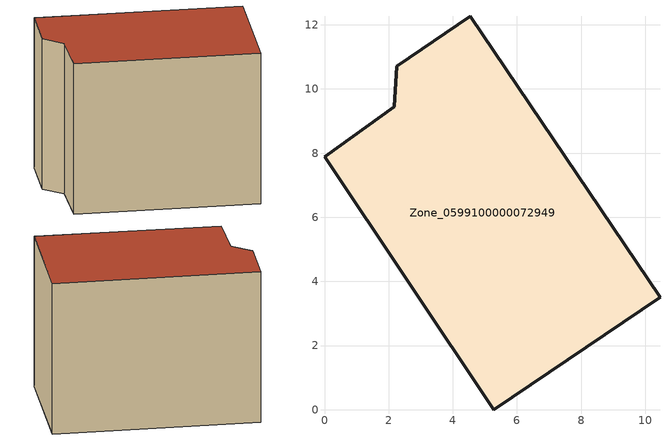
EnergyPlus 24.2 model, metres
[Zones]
Zone_0599100000072949
 floor ground (C_G): 5.27,0 0,7.88 2.17,9.44 2.25,10.71 4.55,12.27 10.46,3.51 z0
 wall outside (C_F): 10.46,3.51 4.55,12.27 2.25,10.71 2.17,9.44 0,7.88 5.27,0 10.46,3.51 z0:8.16
 roof outside (C_R): 0,7.88 5.27,0 10.46,3.51 4.55,12.27 2.25,10.71 2.17,9.44 z8.16
[BUILDING]
Pand.0599100000072949: North Axis=0; Terrain=City; Loads Convergence Tolerance Value=0.04; Temperature Convergence Tolerance Value=0.4; Solar Distribution=FullExterior; Maximum Number of Warmup Days=25; Minimum Number of Warmup Days=1
[Site:Location]
Rotterdam.The.Hague.AP_ZH_NLD Design_Conditions: Latitude=51.96; Longitude=4.45; Time Zone=1; Elevation=-4.5
[SITE:GROUNDTEMPERATURE:BUILDINGSURFACE]
18, 18, 18, 18, 18, 18, 18, 18, 18, 18, 18, 18
[MATERIAL] Thermal Absorptance=0.9; Solar Absorptance=0.7; Visible Absorptance=0.7
Name | Roughness | Thickness | Conductivity | Density | Specific Heat
G.TC.1975-1991 | MediumSmooth | 0.15 | 0.288461 | 540 | 1210
F.TC.1975-1991 | Rough | 0.3 | 0.230769 | 1920 | 840
R.TC.1975-1991 | MediumRough | 0.2 | 0.153846 | 1500 | 1000
[CONSTRUCTION]
C_G: G.TC.1975-1991
C_F: F.TC.1975-1991
C_R: R.TC.1975-1991
[ZONE]
Zone_0599100000072949: Type=1; Multiplier=1; Ceiling Height=Autocalculate; Volume=Autocalculate; Floor Area=autocalculate; Part of Total Floor Area=Yes
[ZONEINFILTRATION:DESIGNFLOWRATE]
Infil_Zone_0599100000072949: Zone or ZoneList or Space or SpaceList=Zone_0599100000072949; Schedule=AlwaysOn; Design Flow Rate Calculation Method=Flow/Area; Flow Rate per Floor Area=0.003; Constant Term Coefficient=1; Temperature Term Coefficient=0; Velocity Term Coefficient=0; Velocity Squared Term Coefficient=0
[HVACTEMPLATE:ZONE:IDEALLOADSAIRSYSTEM]
Zone_0599100000072949: Maximum Heating Supply Air Temperature=50; Minimum Cooling Supply Air Temperature=13; Maximum Heating Supply Air Humidity Ratio=0.0156; Minimum Cooling Supply Air Humidity Ratio=0.0077; Heating Limit=NoLimit; Cooling Limit=NoLimit; Dehumidification Control Type=ConstantSensibleHeatRatio; Cooling Sensible Heat Ratio=0.7; Dehumidification Setpoint=60; Humidification Control Type=None; Humidification Setpoint=30; Outdoor Air Method=None; Outdoor Air Flow Rate per Person=0.00944; Outdoor Air Flow Rate per Zone Floor Area=0; Outdoor Air Flow Rate per Zone=0; Demand Controlled Ventilation Type=None; Outdoor Air Economizer Type=NoEconomizer; Heat Recovery Type=None; Sensible Heat Recovery Effectiveness=0.7; Latent Heat Recovery Effectiveness=0.65
[ZONECONTROL:THERMOSTAT]
ThermostatControl_Zone_0599100000072949: Zone or ZoneList=Zone_0599100000072949; Control Type Schedule=DualSetpointControlType; Control 1=Thermostat_Zone_0599100000072949; Temperature Difference Between Cutout And Setpoint=0
[THERMOSTATSETPOINT:DUALSETPOINT]
Thermostat_Zone_0599100000072949: Heating Setpoint Temperature Schedule=HeatingSetpoint_Zone_0599100000072949; Cooling Setpoint Temperature Schedule=CoolingSetpoint_Zone_0599100000072949
[SCHEDULE:COMPACT]
HeatingSetpoint_Zone_0599100000072949: Through: 12/31, For: AllDays, Until: 24:00, 21
CoolingSetpoint_Zone_0599100000072949: Through: 12/31, For: AllDays, Until: 24:00, 24
DualSetpointControlType: Through: 12/31, For: AllDays, Until: 24:00, 4
AlwaysOn: Through: 12/31, For: AllDays, Until: 24:00, 1
